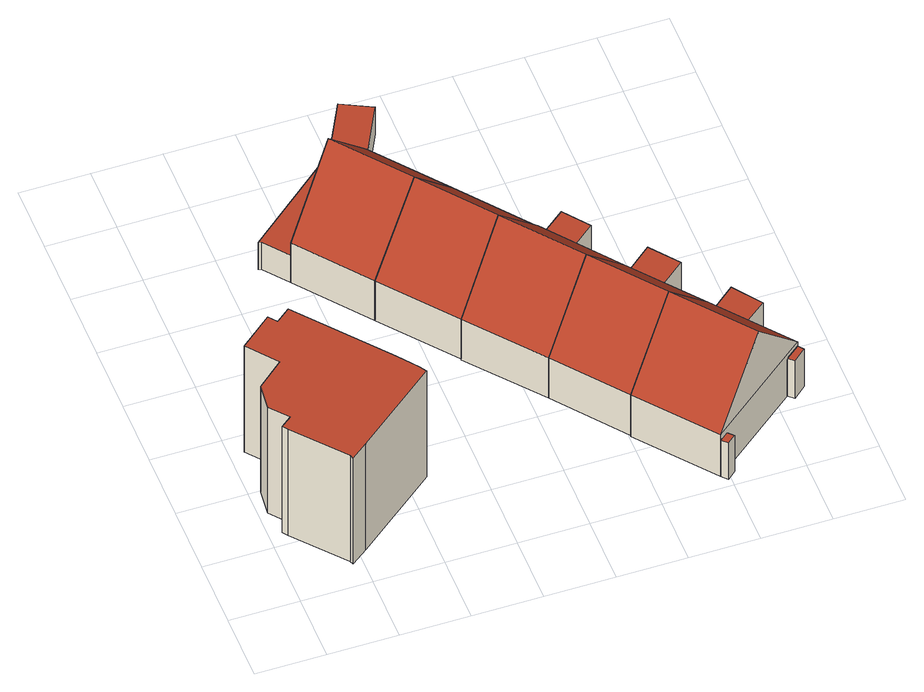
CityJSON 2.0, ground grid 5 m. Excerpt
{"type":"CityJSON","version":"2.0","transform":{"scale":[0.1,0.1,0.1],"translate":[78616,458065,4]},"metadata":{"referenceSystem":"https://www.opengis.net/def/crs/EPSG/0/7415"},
"CityObjects":{
"building1":{"type":"Building","attributes":{"roofType":"1000","RelativeEavesHeight":10.14,"RelativeRidgeHeight":10.14,"AbsoluteEavesHeight":14.25,"AbsoluteRidgeHeight":14.25},"geometry":[{"type":"Solid","lod":"2","boundaries":[[[[0,1,2,3]],[[1,4,5,2]],[[4,6,7,5]],[[6,8,9,7]],[[8,10,11,9]],[[10,12,13,11]],[[12,14,15,13]],[[14,16,17,15]],[[16,18,19,17]],[[18,20,21,19]],[[20,22,23,21]],[[22,24,25,23]],[[24,26,27,25]],[[26,28,29,27]],[[28,30,31,29]],[[30,0,3,31]],[[30,28,26,24,22,20,18,16,14,12,10,8,6,4,1,0]],[[3,2,5,7,9,11,13,15,17,19,21,23,25,27,29,31]]]],"semantics":{"surfaces":[{"type":"WallSurface"},{"type":"RoofSurface","Direction":0,"Slope":90},{"type":"GroundSurface"}],"values":[[0,0,0,0,0,0,0,0,0,0,0,0,0,0,0,0,1,2]]}}]},
"building2":{"type":"Building","children":["building2-1","building2-2"]},
"building2-1":{"type":"BuildingPart","attributes":{"roofType":"1000","RelativeEavesHeight":2.58,"RelativeRidgeHeight":2.58,"AbsoluteEavesHeight":6.77,"AbsoluteRidgeHeight":6.77},"parents":["building2"],"geometry":[{"type":"Solid","lod":"2","boundaries":[[[[32,33,34,35]],[[33,36,37,34]],[[36,38,39,37]],[[38,40,41,39]],[[40,42,43,41]],[[42,44,45,43]],[[44,32,35,45]],[[44,42,40,38,36,33,32]],[[35,34,37,39,41,43,45]]]],"semantics":{"surfaces":[{"type":"WallSurface"},{"type":"RoofSurface","Direction":0,"Slope":90},{"type":"GroundSurface"}],"values":[[0,0,0,0,0,0,0,1,2]]}}]},
"building2-2":{"type":"BuildingPart","attributes":{"roofType":"1030","RelativeEavesHeight":3.74,"RelativeRidgeHeight":9.28,"AbsoluteEavesHeight":7.97,"AbsoluteRidgeHeight":13.51},"parents":["building2"],"geometry":[{"type":"Solid","lod":"2","boundaries":[[[[46,47,35,48]],[[47,49,45,35]],[[49,50,51,45]],[[50,46,48,51]],[[49,47,52]],[[46,50,53]],[[47,46,53,52]],[[50,49,52,53]],[[48,35,45,51]]]],"semantics":{"surfaces":[{"type":"WallSurface"},{"type":"RoofSurface","Direction":231.35,"Slope":40.85},{"type":"RoofSurface","Direction":51.27,"Slope":40.85},{"type":"GroundSurface"}],"values":[[0,0,0,0,0,0,1,2,3]]}}]},
"building3":{"type":"Building","attributes":{"roofType":"1030","RelativeEavesHeight":3.79,"RelativeRidgeHeight":9.33,"AbsoluteEavesHeight":7.97,"AbsoluteRidgeHeight":13.51},"geometry":[{"type":"Solid","lod":"2","boundaries":[[[[54,46,48,55]],[[46,50,51,48]],[[50,56,57,51]],[[56,54,55,57]],[[50,46,53]],[[54,56,58]],[[46,54,58,53]],[[56,50,53,58]],[[55,48,51,57]]]],"semantics":{"surfaces":[{"type":"WallSurface"},{"type":"RoofSurface","Direction":231.04,"Slope":40.87},{"type":"RoofSurface","Direction":51.14,"Slope":40.82},{"type":"GroundSurface"}],"values":[[0,0,0,0,0,0,1,2,3]]}}]},
"building4":{"type":"Building","children":["building4-1","building4-2"]},
"building4-1":{"type":"BuildingPart","attributes":{"roofType":"1030","RelativeEavesHeight":3.86,"RelativeRidgeHeight":9.4,"AbsoluteEavesHeight":7.97,"AbsoluteRidgeHeight":13.51},"parents":["building4"],"geometry":[{"type":"Solid","lod":"2","boundaries":[[[[59,54,60,61]],[[54,62,63,60]],[[62,64,65,63]],[[64,59,61,65]],[[62,54,58]],[[59,64,66]],[[54,59,66,58]],[[64,62,58,66]],[[61,60,63,65]]]],"semantics":{"surfaces":[{"type":"WallSurface"},{"type":"RoofSurface","Direction":231.05,"Slope":40.84},{"type":"RoofSurface","Direction":51.12,"Slope":40.84},{"type":"GroundSurface"}],"values":[[0,0,0,0,0,0,1,2,3]]}}]},
"building4-2":{"type":"BuildingPart","attributes":{"roofType":"1000","RelativeEavesHeight":2.45,"RelativeRidgeHeight":2.45,"AbsoluteEavesHeight":6.58,"AbsoluteRidgeHeight":6.58},"parents":["building4"],"geometry":[{"type":"Solid","lod":"2","boundaries":[[[[67,68,69,63]],[[68,70,71,69]],[[70,72,73,71]],[[72,67,63,73]],[[72,70,68,67]],[[63,69,71,73]]]],"semantics":{"surfaces":[{"type":"WallSurface"},{"type":"RoofSurface","Direction":0,"Slope":90},{"type":"GroundSurface"}],"values":[[0,0,0,0,1,2]]}}]},
"building5":{"type":"Building","children":["building5-1","building5-2"]},
"building5-1":{"type":"BuildingPart","attributes":{"roofType":"1000","RelativeEavesHeight":2.8,"RelativeRidgeHeight":2.8,"AbsoluteEavesHeight":6.9,"AbsoluteRidgeHeight":6.9},"parents":["building5"],"geometry":[{"type":"Solid","lod":"2","boundaries":[[[[74,75,76,65]],[[75,77,78,76]],[[77,79,80,78]],[[79,74,65,80]],[[79,77,75,74]],[[65,76,78,80]]]],"semantics":{"surfaces":[{"type":"WallSurface"},{"type":"RoofSurface","Direction":0,"Slope":90},{"type":"GroundSurface"}],"values":[[0,0,0,0,1,2]]}}]},
"building5-2":{"type":"BuildingPart","attributes":{"roofType":"1030","RelativeEavesHeight":3.88,"RelativeRidgeHeight":9.43,"AbsoluteEavesHeight":7.97,"AbsoluteRidgeHeight":13.51},"parents":["building5"],"geometry":[{"type":"Solid","lod":"2","boundaries":[[[[81,59,61,82]],[[59,64,65,61]],[[64,83,84,65]],[[83,81,82,84]],[[64,59,66]],[[81,83,85]],[[59,81,85,66]],[[83,64,66,85]],[[82,61,65,84]]]],"semantics":{"surfaces":[{"type":"WallSurface"},{"type":"RoofSurface","Direction":231.13,"Slope":40.75},{"type":"RoofSurface","Direction":51.19,"Slope":40.85},{"type":"GroundSurface"}],"values":[[0,0,0,0,0,0,1,2,3]]}}]},
"building6":{"type":"Building","children":["building6-1","building6-2","building6-3","building6-4"]},
"building6-1":{"type":"BuildingPart","attributes":{"roofType":"1000","RelativeEavesHeight":2.51,"RelativeRidgeHeight":2.51,"AbsoluteEavesHeight":6.58,"AbsoluteRidgeHeight":6.58},"parents":["building6"],"geometry":[{"type":"Solid","lod":"2","boundaries":[[[[86,87,88,84]],[[87,89,90,88]],[[89,91,92,90]],[[91,86,84,92]],[[91,89,87,86]],[[84,88,90,92]]]],"semantics":{"surfaces":[{"type":"WallSurface"},{"type":"RoofSurface","Direction":0,"Slope":90},{"type":"GroundSurface"}],"values":[[0,0,0,0,1,2]]}}]},
"building6-2":{"type":"BuildingPart","attributes":{"roofType":"1000","RelativeEavesHeight":3.49,"RelativeRidgeHeight":3.49,"AbsoluteEavesHeight":7.52,"AbsoluteRidgeHeight":7.52},"parents":["building6"],"geometry":[{"type":"Solid","lod":"2","boundaries":[[[[93,94,95,96]],[[94,97,98,95]],[[97,99,100,98]],[[99,93,96,100]],[[99,97,94,93]],[[96,95,98,100]]]],"semantics":{"surfaces":[{"type":"WallSurface"},{"type":"RoofSurface","Direction":0,"Slope":90},{"type":"GroundSurface"}],"values":[[0,0,0,0,1,2]]}}]},
"building6-3":{"type":"BuildingPart","attributes":{"roofType":"1000","RelativeEavesHeight":3.59,"RelativeRidgeHeight":3.59,"AbsoluteEavesHeight":7.62,"AbsoluteRidgeHeight":7.62},"parents":["building6"],"geometry":[{"type":"Solid","lod":"2","boundaries":[[[[101,102,103,104]],[[102,105,106,103]],[[105,107,108,106]],[[107,101,104,108]],[[107,105,102,101]],[[104,103,106,108]]]],"semantics":{"surfaces":[{"type":"WallSurface"},{"type":"RoofSurface","Direction":0,"Slope":90},{"type":"GroundSurface"}],"values":[[0,0,0,0,1,2]]}}]},
"building6-4":{"type":"BuildingPart","attributes":{"roofType":"1030","RelativeEavesHeight":3.93,"RelativeRidgeHeight":9.47,"AbsoluteEavesHeight":7.97,"AbsoluteRidgeHeight":13.51},"parents":["building6"],"geometry":[{"type":"Solid","lod":"2","boundaries":[[[[109,81,110,100]],[[81,83,111,110]],[[83,112,108,111]],[[112,109,100,108]],[[83,81,85]],[[109,112,113]],[[81,109,113,85]],[[112,83,85,113]],[[100,110,111,108]]]],"semantics":{"surfaces":[{"type":"WallSurface"},{"type":"RoofSurface","Direction":230.91,"Slope":40.71},{"type":"RoofSurface","Direction":50.83,"Slope":40.71},{"type":"GroundSurface"}],"values":[[0,0,0,0,0,0,1,2,3]]}}]}
},
"vertices":[
[111,79,103],[114,74,103],[114,74,1],[111,79,1],[55,27,103],[55,27,1],[43,18,103],[43,18,1],[42,21,103],[42,21,1],[12,56,103],[12,56,1],[9,60,103],[9,60,1],[17,66,103],[17,66,1],[6,79,103],[6,79,1],[8,98,103],[8,98,1],[27,114,103],[27,114,1],[10,135,103],[10,135,1],[33,154,103],[33,154,1],[38,148,103],[38,148,1],[48,156,103],[48,156,1],[100,93,103],[100,93,1],
[89,264,28],[75,281,28],[75,281,2],[89,264,2],[73,282,28],[73,282,2],[143,340,28],[143,340,2],[163,379,28],[163,379,2],[185,368,28],[185,368,2],[163,325,28],[163,325,2],
[129,214,40],[89,264,40],[129,214,2],[163,325,40],[204,274,40],[204,274,2],[126,295,95],[167,244,95],
[170,163,40],[170,163,2],[244,224,40],[244,224,2],[207,194,95],
[212,112,40],[170,163,1],[212,112,1],[245,224,40],[245,224,1],[286,172,40],[286,172,1],[249,142,95],
[245,224,26],[268,242,26],[268,242,1],[282,224,26],[282,224,1],[259,205,26],[259,205,1],
[286,172,29],[309,191,29],[309,191,1],[325,171,29],[325,171,1],[302,152,29],[302,152,1],
[251,63,40],[251,63,1],[326,123,40],[326,123,1],[288,93,95],
[326,123,26],[349,142,26],[349,142,1],[364,122,26],[364,122,1],[341,104,26],[341,104,1],
[300,15,35],[304,11,35],[304,11,0],[300,15,0],[298,6,35],[298,6,0],[294,10,35],[294,10,0],
[372,66,36],[363,58,36],[363,58,0],[372,66,0],[359,62,36],[359,62,0],[369,70,36],[369,70,0],
[294,10,40],[251,63,0],[326,123,0],[369,70,40],[331,40,95]
]}
